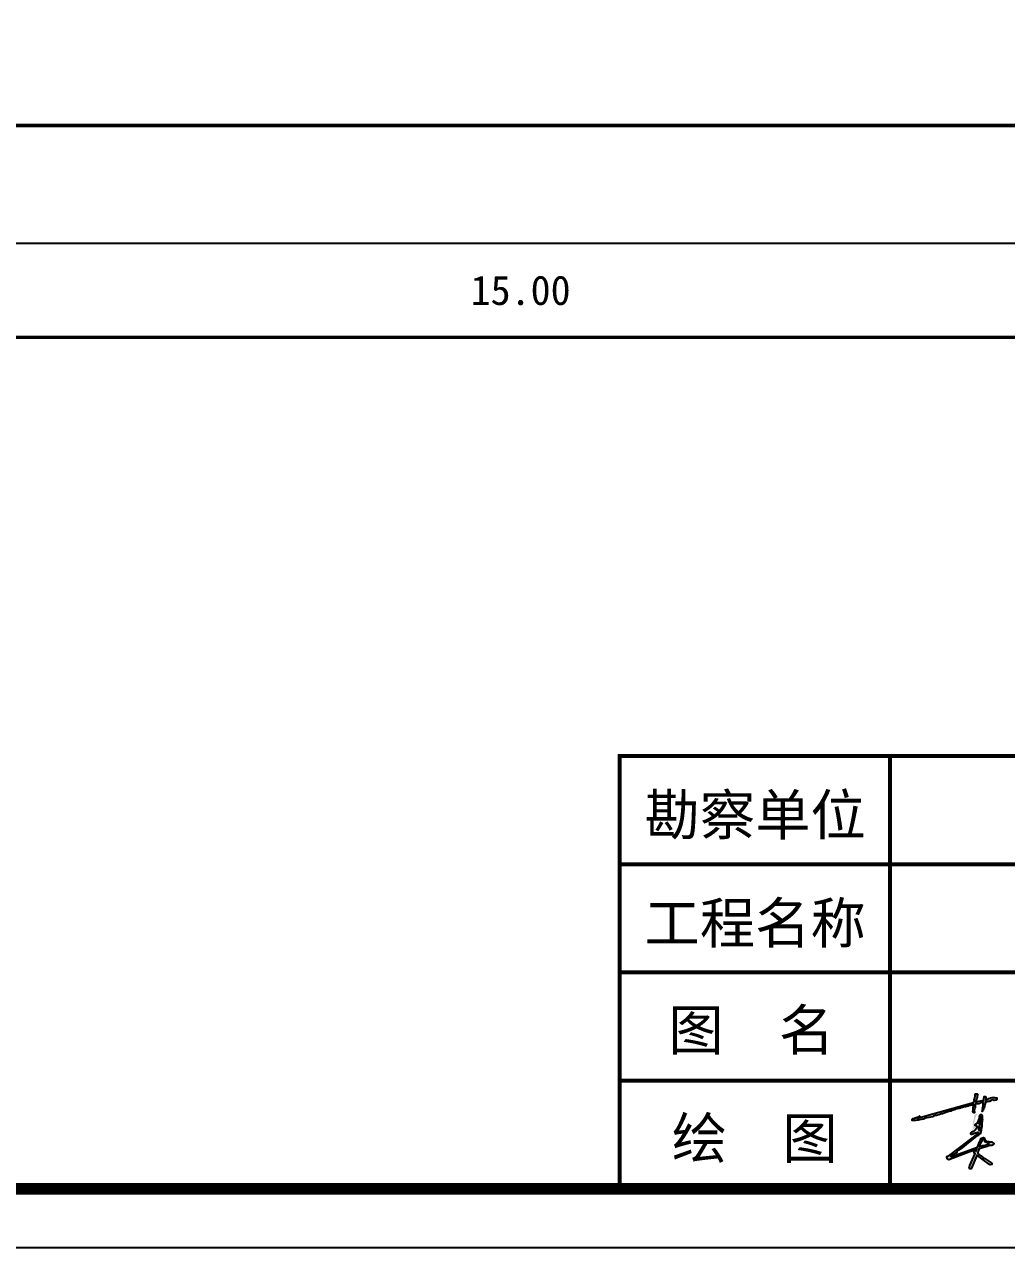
# Model space of a CAD drawing. Header units: millimetres. Extents: x -255 to 9196, y 129 to 426.
# Drawn here: x 3366.1 to 3449.5, y 129.3 to 233.3 of the extents above; entities that cross this region are included whole.
import ezdxf

# ---------------------------------------------------------------- set-up
doc = ezdxf.new("R2010")
doc.units = ezdxf.units.MM
doc.layers.add('不打印', color=7, linetype='Continuous', plot=False)
doc.layers.add('地质-图框', color=7, linetype='Continuous')
doc.layers.add('地质-标注栏', color=7, linetype='Continuous')
doc.styles.get("Standard").update_dxf_attribs({"font": 'simfang_0.ttf', "height": 2.5})
doc.styles.add('标注栏数据', font='simfang_0.ttf', dxfattribs={"width": 0.7, "height": 2.5})

msp = doc.modelspace()

# ---------------------------------------------------------------- hatches: boundary and pattern name
h = msp.add_hatch(color=256)
h.paths.add_polyline_path([(3445.12, 141.08), (3445.19, 141.09), (3445.22, 141.1), (3445.3, 141.13), (3445.37, 141.15), (3445.39, 141.15), (3445.47, 141.16), (3445.53, 141.18), (3445.59, 141.2), (3445.65, 141.22), (3445.67, 141.24), (3445.71, 141.26), (3445.76, 141.26), (3445.84, 141.27), (3445.89, 141.29), (3445.96, 141.3), (3446.02, 141.31), (3446.12, 141.32), (3446.21, 141.35), (3446.25, 141.36), (3446.39, 141.41), (3446.41, 141.42), (3446.48, 141.45), (3446.54, 141.45), (3446.6, 141.48), (3446.65, 141.5), (3446.7, 141.5), (3446.7, 141.46), (3446.7, 141.43), (3446.69, 141.42), (3446.69, 141.39), (3446.69, 141.36), (3446.69, 141.32), (3446.67, 141.29), (3446.66, 141.25), (3446.66, 141.22), (3446.66, 141.18), (3446.66, 141.15), (3446.66, 141.12), (3446.66, 141.07), (3446.66, 141.04), (3446.66, 141), (3446.65, 140.97), (3446.65, 140.93), (3446.66, 140.85), (3446.68, 140.81), (3446.72, 140.79), (3446.77, 140.79), (3446.79, 140.79), (3446.77, 140.87), (3446.74, 140.93), (3446.74, 140.97), (3446.74, 141.01), (3446.76, 141.06), (3446.77, 141.1), (3446.78, 141.13), (3446.79, 141.16), (3446.81, 141.2), (3446.83, 141.23), (3446.83, 141.26), (3446.83, 141.28), (3446.83, 141.34), (3446.83, 141.38), (3446.84, 141.42), (3446.85, 141.46), (3446.83, 141.52), (3446.87, 141.54), (3446.91, 141.56), (3446.94, 141.56), (3447.02, 141.57), (3447.11, 141.57), (3447.17, 141.57), (3447.21, 141.58), (3447.24, 141.6), (3447.27, 141.63), (3447.33, 141.65), (3447.41, 141.66), (3447.44, 141.66), (3447.5, 141.69), (3447.52, 141.7), (3447.53, 141.67), (3447.52, 141.58), (3447.52, 141.53), (3447.52, 141.47), (3447.51, 141.41), (3447.51, 141.37), (3447.51, 141.33), (3447.49, 141.28), (3447.47, 141.22), (3447.48, 141.16), (3447.44, 140.92), (3447.47, 140.98), (3447.51, 141.04), (3447.55, 141.13), (3447.59, 141.19), (3447.62, 141.31), (3447.64, 141.37), (3447.67, 141.46), (3447.67, 141.51), (3447.69, 141.58), (3447.71, 141.68), (3447.72, 141.77), (3447.78, 141.76), (3447.86, 141.74), (3447.95, 141.76), (3448.04, 141.77), (3448.19, 141.85), (3448.25, 141.86), (3448.36, 141.89), (3448.44, 141.85), (3448.59, 141.86), (3448.67, 141.92), (3448.67, 141.99), (3448.67, 142.08), (3448.59, 142.08), (3448.51, 142.09), (3448.45, 142.1), (3448.38, 142.1), (3448.27, 142.1), (3448.15, 142.07), (3448.1, 142.05), (3447.98, 142), (3447.96, 141.99), (3447.94, 141.98), (3447.91, 141.96), (3447.88, 141.96), (3447.86, 141.95), (3447.83, 141.94), (3447.82, 141.93), (3447.78, 141.93), (3447.76, 141.92), (3447.74, 141.91), (3447.74, 141.93), (3447.74, 141.96), (3447.74, 142.01), (3447.75, 142.03), (3447.76, 142.09), (3447.74, 142.12), (3447.7, 142.17), (3447.63, 142.17), (3447.6, 142.17), (3447.59, 142.14), (3447.59, 142.09), (3447.58, 142.07), (3447.58, 142), (3447.58, 141.95), (3447.56, 141.91), (3447.56, 141.88), (3446.87, 141.74), (3446.88, 141.76), (3446.89, 141.79), (3446.92, 141.84), (3446.93, 141.87), (3446.94, 141.93), (3446.96, 142.01), (3446.97, 142.04), (3447, 142.11), (3447, 142.17), (3447.01, 142.2), (3447.02, 142.26), (3447.03, 142.3), (3447.05, 142.35), (3447.03, 142.38), (3447.02, 142.42), (3447, 142.42), (3446.96, 142.42), (3446.92, 142.42), (3446.9, 142.42), (3446.86, 142.4), (3446.85, 142.36), (3446.85, 142.32), (3446.84, 142.29), (3446.83, 142.26), (3446.83, 142.22), (3446.83, 142.19), (3446.83, 142.15), (3446.81, 142.09), (3446.8, 142.04), (3446.8, 142.02), (3446.79, 141.98), (3446.76, 141.94), (3446.75, 141.9), (3446.77, 141.86), (3446.74, 141.79), (3446.72, 141.75), (3446.71, 141.73), (3446.7, 141.68), (3442.03, 140.37), (3441.99, 140.35), (3441.96, 140.34), (3441.91, 140.35), (3441.93, 140.37), (3441.95, 140.4), (3441.98, 140.42), (3442.01, 140.44), (3442.15, 140.53), (3441.98, 140.44), (3441.91, 140.43), (3441.85, 140.4), (3441.81, 140.39), (3441.76, 140.37), (3441.75, 140.37), (3441.68, 140.33), (3441.66, 140.32), (3441.61, 140.31), (3441.58, 140.32), (3441.53, 140.31), (3441.49, 140.27), (3441.48, 140.23), (3441.48, 140.19), (3441.49, 140.15), (3441.55, 140.13), (3441.62, 140.13), (3441.69, 140.13), (3441.75, 140.15), (3441.79, 140.15), (3441.99, 140.18), (3442.24, 140.24), (3442.36, 140.26), (3442.45, 140.27), (3442.53, 140.32), (3442.72, 140.36), (3442.91, 140.39), (3443.2, 140.45), (3443.29, 140.5), (3443.46, 140.56), (3443.55, 140.58), (3443.75, 140.63), (3443.98, 140.7), (3444.09, 140.72), (3444.12, 140.74), (3444.35, 140.81), (3444.44, 140.84), (3444.52, 140.89), (3444.7, 140.93), (3444.78, 140.95), (3444.86, 140.98), (3444.92, 141.01), (3444.98, 141.03), (3445.01, 141.04), (3445.04, 141.06)])
h.paths.add_polyline_path([(3446.92, 140.53), (3446.94, 140.54), (3446.95, 140.56), (3446.97, 140.61), (3446.98, 140.66), (3446.98, 140.69), (3446.95, 140.71), (3446.94, 140.72), (3446.93, 140.72), (3446.93, 140.72), (3446.91, 140.72), (3446.9, 140.7), (3446.9, 140.7), (3446.85, 140.66), (3446.84, 140.65), (3446.82, 140.62), (3446.79, 140.6), (3446.78, 140.59), (3446.78, 140.58), (3446.77, 140.56), (3446.76, 140.53), (3446.74, 140.48), (3446.75, 140.45), (3446.75, 140.41), (3446.75, 140.38), (3446.74, 140.35), (3446.74, 140.34), (3446.73, 140.31), (3446.72, 140.28), (3446.71, 140.26), (3446.71, 140.25), (3446.7, 140.21), (3446.69, 140.17), (3446.69, 140.14), (3446.67, 140.1), (3446.66, 140.08), (3446.66, 140.06), (3446.65, 140.02), (3446.64, 139.96), (3446.64, 139.94), (3446.64, 139.92), (3446.63, 139.89), (3446.62, 139.83), (3446.63, 139.76), (3446.64, 139.69), (3446.64, 139.67), (3446.64, 139.66), (3446.63, 139.59), (3446.62, 139.58), (3446.62, 139.55), (3446.62, 139.53), (3446.62, 139.5), (3446.62, 139.47), (3446.63, 139.42), (3446.64, 139.4), (3446.7, 139.4), (3446.72, 139.43), (3446.79, 139.48), (3446.84, 139.52), (3446.87, 139.55), (3446.87, 139.57), (3446.87, 139.6), (3446.87, 139.62), (3446.88, 139.65), (3446.89, 139.66), (3446.83, 139.69), (3446.84, 139.68), (3446.84, 139.66), (3446.79, 139.63), (3446.77, 139.61), (3446.77, 139.59), (3446.77, 139.57), (3446.75, 139.56), (3446.72, 139.57), (3446.71, 139.6), (3446.71, 139.62), (3446.71, 139.68), (3446.74, 139.72), (3446.75, 139.75), (3446.77, 139.84), (3446.77, 139.89), (3446.77, 139.93), (3446.77, 139.95), (3446.78, 139.98), (3446.78, 140.03), (3446.79, 140.07), (3446.8, 140.12), (3446.8, 140.13), (3446.82, 140.2), (3446.84, 140.26), (3446.84, 140.28), (3446.84, 140.32), (3446.85, 140.36), (3446.86, 140.39), (3446.89, 140.42), (3446.9, 140.44), (3446.9, 140.49)])
h.paths.add_polyline_path([(3447.43, 140.49), (3447.43, 140.52), (3447.43, 140.53), (3447.43, 140.55), (3447.42, 140.58), (3447.41, 140.6), (3447.4, 140.62), (3447.39, 140.63), (3447.38, 140.64), (3447.37, 140.65), (3447.33, 140.66), (3447.29, 140.66), (3447.27, 140.63), (3447.27, 140.6), (3447.24, 140.56), (3447.21, 140.53), (3447.21, 140.49), (3447.24, 140.44), (3447.07, 139.97), (3447.31, 140.45), (3447.31, 140.43), (3447.29, 140.32), (3447.31, 140.13), (3447.3, 140.07), (3447.3, 140.02), (3447.3, 139.98), (3447.29, 139.91), (3447.27, 139.82), (3447.24, 139.73), (3447.23, 139.66), (3447.23, 139.57), (3447.22, 139.53), (3447.22, 139.45), (3447.22, 139.4), (3447.19, 139.3), (3447.18, 139.33), (3447.13, 139.42), (3447.12, 139.46), (3447.12, 139.48), (3447.14, 139.53), (3447.14, 139.56), (3447.14, 139.58), (3447.16, 139.61), (3447.19, 139.69), (3447.2, 139.73), (3447.2, 139.75), (3447.21, 139.8), (3447.21, 139.88), (3447.2, 139.9), (3447.14, 139.94), (3446.98, 139.91), (3446.94, 139.9), (3446.89, 139.87), (3446.86, 139.83), (3446.85, 139.8), (3446.84, 139.76), (3446.83, 139.73), (3446.83, 139.71), (3446.84, 139.7), (3446.89, 139.68), (3446.9, 139.68), (3446.92, 139.68), (3446.93, 139.7), (3446.96, 139.69), (3446.98, 139.67), (3447, 139.65), (3447.02, 139.61), (3447.02, 139.58), (3447, 139.54), (3446.92, 139.46), (3446.83, 139.35), (3446.8, 139.32), (3446.77, 139.3), (3446.74, 139.27), (3446.69, 139.25), (3446.67, 139.23), (3446.62, 139.21), (3446.56, 139.17), (3446.51, 139.13), (3446.47, 139.09), (3446.47, 139.04), (3446.48, 138.98), (3446.5, 138.95), (3446.55, 138.94), (3446.78, 139.04), (3446.87, 139.06), (3446.95, 139.08), (3447.01, 139.1), (3447.05, 139.11), (3447.08, 139.13), (3447.09, 139.13), (3447.11, 139.11), (3447.11, 139.11), (3447.1, 139.08), (3447.07, 139.02), (3444.61, 137.15), (3444.46, 137.12), (3444.44, 137.09), (3444.44, 137.02), (3444.45, 136.95), (3444.46, 136.89), (3444.48, 136.85), (3444.61, 136.81), (3446.69, 137.6), (3446.71, 137.61), (3446.73, 137.61), (3446.97, 137.7), (3446.97, 137.65), (3446.96, 137.61), (3446.92, 137.55), (3446.9, 137.53), (3446.89, 137.57), (3446.79, 137.61), (3446.73, 137.61), (3446.69, 137.6), (3446.69, 137.56), (3446.73, 137.47), (3446.73, 137.45), (3446.75, 137.41), (3446.76, 137.37), (3446.77, 137.34), (3446.83, 137.34), (3446.39, 136.32), (3446.37, 136.25), (3446.33, 136.16), (3446.38, 136.05), (3446.41, 136.05), (3446.49, 136.05), (3446.97, 137.17), (3446.98, 137.2), (3448.04, 136.41), (3448.11, 136.38), (3448.24, 136.41), (3448.26, 136.45), (3448.26, 136.51), (3447.66, 136.91), (3447.65, 136.92), (3447.61, 136.95), (3447.54, 136.98), (3447.48, 137.01), (3447.47, 137.03), (3447.44, 137.07), (3447.4, 137.1), (3447.36, 137.13), (3447.33, 137.14), (3447.24, 137.19), (3447.19, 137.23), (3447.17, 137.25), (3447.13, 137.29), (3447.09, 137.33), (3447.05, 137.36), (3447.05, 137.38), (3447.07, 137.44), (3447.07, 137.45), (3447.09, 137.5), (3447.1, 137.55), (3447.11, 137.59), (3447.13, 137.63), (3447.15, 137.68), (3447.15, 137.7), (3447.14, 137.74), (3447.21, 137.76), (3447.3, 137.77), (3447.38, 137.8), (3447.55, 137.84), (3447.67, 137.88), (3447.7, 137.9), (3447.78, 137.91), (3447.86, 137.93), (3447.91, 137.95), (3448.07, 138.01), (3448.16, 138.01), (3448.26, 138.03), (3448.32, 138.06), (3448.36, 138.07), (3448.42, 138.13), (3448.43, 138.17), (3448.41, 138.21), (3448.37, 138.25), (3448.3, 138.29), (3448.25, 138.32), (3448.15, 138.34), (3448.09, 138.34), (3447.99, 138.35), (3447.95, 138.35), (3447.87, 138.36), (3447.82, 138.37), (3447.81, 138.37), (3447.73, 138.43), (3447.72, 138.44), (3447.71, 138.47), (3447.66, 138.54), (3447.63, 138.58), (3447.62, 138.62), (3447.59, 138.68), (3447.54, 138.7), (3447.45, 138.68), (3447.37, 138.65), (3447.33, 138.6), (3447.32, 138.57), (3447.31, 138.55), (3447.28, 138.46), (3447.25, 138.42), (3447.22, 138.36), (3447.19, 138.3), (3447.17, 138.28), (3447.16, 138.23), (3447.14, 138.17), (3447.03, 137.88), (3445.07, 137.16), (3445, 137.13), (3444.94, 137.11), (3444.89, 137.09), (3444.83, 137.08), (3444.78, 137.08), (3444.78, 137.09), (3444.78, 137.1), (3444.81, 137.11), (3444.83, 137.13), (3445.13, 137.32), (3445.15, 137.35), (3445.25, 137.39), (3445.29, 137.47), (3445.3, 137.5), (3445.37, 137.58), (3445.44, 137.62), (3445.49, 137.66), (3445.55, 137.7), (3445.63, 137.74), (3446.98, 138.84), (3447.04, 138.85), (3447.11, 138.9), (3447.15, 138.95), (3447.2, 138.99), (3447.23, 139), (3447.25, 139.01), (3447.29, 139.1), (3447.31, 139.19), (3447.34, 139.19), (3447.3, 139.24), (3447.33, 139.25), (3447.34, 139.26), (3447.35, 139.3), (3447.35, 139.32), (3447.35, 139.34), (3447.35, 139.39), (3447.37, 139.49), (3447.4, 139.62), (3447.41, 139.68), (3447.41, 139.75), (3447.41, 139.87), (3447.44, 140.08), (3447.43, 140.09), (3447.43, 140.12), (3447.43, 140.14), (3447.44, 140.16), (3447.44, 140.17), (3447.44, 140.18), (3447.44, 140.2), (3447.45, 140.22), (3447.45, 140.22), (3447.45, 140.24), (3447.45, 140.26), (3447.44, 140.27), (3447.44, 140.3), (3447.44, 140.32), (3447.44, 140.35), (3447.44, 140.37), (3447.44, 140.38), (3447.44, 140.4), (3447.44, 140.4), (3447.44, 140.43), (3447.43, 140.45), (3447.43, 140.45)], flags=17)
h.paths.add_polyline_path([(3447.21, 139.88), (3447.2, 139.9), (3447.14, 139.94), (3446.98, 139.91), (3446.94, 139.9), (3446.89, 139.87), (3446.86, 139.83), (3446.85, 139.8), (3446.84, 139.76), (3446.83, 139.73), (3446.83, 139.71), (3446.84, 139.7), (3446.89, 139.68), (3446.9, 139.68), (3446.92, 139.68), (3446.93, 139.7), (3446.96, 139.69), (3446.98, 139.67), (3447, 139.65), (3447.02, 139.61), (3447.02, 139.58), (3447, 139.54), (3446.92, 139.46), (3446.83, 139.35), (3446.8, 139.32), (3446.77, 139.3), (3446.74, 139.27), (3446.69, 139.25), (3446.67, 139.23), (3446.62, 139.21), (3446.56, 139.17), (3446.51, 139.13), (3446.47, 139.09), (3446.47, 139.04), (3446.48, 138.98), (3446.5, 138.95), (3446.55, 138.94), (3446.78, 139.04), (3446.87, 139.06), (3446.95, 139.08), (3447.01, 139.1), (3447.05, 139.11), (3447.08, 139.13), (3447.09, 139.13), (3447.11, 139.11), (3447.11, 139.11), (3447.1, 139.08), (3447.07, 139.02), (3444.61, 137.15), (3444.46, 137.12), (3444.44, 137.09), (3444.44, 137.02), (3444.45, 136.95), (3444.46, 136.89), (3444.48, 136.85), (3444.61, 136.81), (3446.69, 137.6), (3446.69, 137.6), (3446.71, 137.61), (3446.73, 137.61), (3446.97, 137.7), (3446.97, 137.65), (3446.96, 137.61), (3446.92, 137.55), (3446.9, 137.53), (3446.89, 137.57), (3446.79, 137.61), (3446.73, 137.61), (3446.69, 137.6), (3446.69, 137.56), (3446.73, 137.47), (3446.73, 137.45), (3446.75, 137.41), (3446.76, 137.37), (3446.77, 137.34), (3446.83, 137.34), (3446.39, 136.32), (3446.37, 136.25), (3446.33, 136.16), (3446.38, 136.05), (3446.41, 136.05), (3446.49, 136.05), (3446.97, 137.17), (3446.98, 137.2), (3448.04, 136.41), (3448.11, 136.38), (3448.24, 136.41), (3448.26, 136.45), (3448.26, 136.51), (3447.66, 136.91), (3447.65, 136.92), (3447.61, 136.95), (3447.54, 136.98), (3447.48, 137.01), (3447.47, 137.03), (3447.44, 137.07), (3447.4, 137.1), (3447.36, 137.13), (3447.33, 137.14), (3447.24, 137.19), (3447.19, 137.23), (3447.17, 137.25), (3447.13, 137.29), (3447.09, 137.33), (3447.05, 137.36), (3447.05, 137.38), (3447.07, 137.44), (3447.07, 137.45), (3447.09, 137.5), (3447.1, 137.55), (3447.11, 137.59), (3447.13, 137.63), (3447.15, 137.68), (3447.15, 137.7), (3447.14, 137.74), (3447.21, 137.76), (3447.3, 137.77), (3447.38, 137.8), (3447.55, 137.84), (3447.67, 137.88), (3447.7, 137.9), (3447.78, 137.91), (3447.86, 137.93), (3447.91, 137.95), (3448.07, 138.01), (3448.16, 138.01), (3448.26, 138.03), (3448.32, 138.06), (3448.36, 138.07), (3448.42, 138.13), (3448.43, 138.17), (3448.41, 138.21), (3448.37, 138.25), (3448.3, 138.29), (3448.25, 138.32), (3448.15, 138.34), (3448.09, 138.34), (3447.99, 138.35), (3447.95, 138.35), (3447.87, 138.36), (3447.82, 138.37), (3447.81, 138.37), (3447.73, 138.43), (3447.72, 138.44), (3447.71, 138.47), (3447.66, 138.54), (3447.63, 138.58), (3447.62, 138.62), (3447.59, 138.68), (3447.54, 138.7), (3447.45, 138.68), (3447.37, 138.65), (3447.33, 138.6), (3447.32, 138.57), (3447.31, 138.55), (3447.28, 138.46), (3447.25, 138.42), (3447.22, 138.36), (3447.19, 138.3), (3447.17, 138.28), (3447.16, 138.23), (3447.14, 138.17), (3447.03, 137.88), (3445.07, 137.16), (3445, 137.13), (3444.94, 137.11), (3444.89, 137.09), (3444.83, 137.08), (3444.78, 137.08), (3444.78, 137.09), (3444.78, 137.1), (3444.81, 137.11), (3444.83, 137.13), (3445.13, 137.32), (3445.15, 137.35), (3445.25, 137.39), (3445.29, 137.47), (3445.3, 137.5), (3445.37, 137.58), (3445.44, 137.62), (3445.49, 137.66), (3445.55, 137.7), (3445.63, 137.74), (3446.98, 138.84), (3447.04, 138.85), (3447.11, 138.9), (3447.15, 138.95), (3447.2, 138.99), (3447.23, 139), (3447.25, 139.01), (3447.29, 139.1), (3447.31, 139.19), (3447.34, 139.19), (3447.3, 139.24), (3447.33, 139.25), (3447.34, 139.26), (3447.35, 139.3), (3447.35, 139.32), (3447.35, 139.34), (3447.35, 139.39), (3447.37, 139.49), (3447.4, 139.62), (3447.41, 139.68), (3447.41, 139.75), (3447.41, 139.87), (3447.44, 140.08), (3447.43, 140.09), (3447.43, 140.12), (3447.43, 140.14), (3447.44, 140.16), (3447.44, 140.17), (3447.44, 140.18), (3447.44, 140.2), (3447.45, 140.22), (3447.45, 140.22), (3447.45, 140.24), (3447.45, 140.26), (3447.44, 140.27), (3447.44, 140.3), (3447.44, 140.32), (3447.44, 140.35), (3447.44, 140.37), (3447.44, 140.38), (3447.44, 140.4), (3447.44, 140.4), (3447.44, 140.43), (3447.43, 140.45), (3447.43, 140.45), (3447.43, 140.49), (3447.43, 140.52), (3447.43, 140.53), (3447.43, 140.55), (3447.42, 140.58), (3447.41, 140.6), (3447.4, 140.62), (3447.39, 140.63), (3447.38, 140.64), (3447.37, 140.65), (3447.33, 140.66), (3447.29, 140.66), (3447.27, 140.63), (3447.27, 140.6), (3447.24, 140.56), (3447.21, 140.53), (3447.21, 140.49), (3447.24, 140.44), (3447.07, 139.97), (3447.31, 140.45), (3447.31, 140.43), (3447.29, 140.32), (3447.31, 140.13), (3447.3, 140.07), (3447.3, 140.02), (3447.3, 139.98), (3447.29, 139.91), (3447.27, 139.82), (3447.24, 139.73), (3447.23, 139.66), (3447.23, 139.57), (3447.22, 139.53), (3447.22, 139.45), (3447.22, 139.4), (3447.19, 139.3), (3447.18, 139.33), (3447.13, 139.42), (3447.12, 139.46), (3447.12, 139.48), (3447.14, 139.53), (3447.14, 139.56), (3447.14, 139.58), (3447.16, 139.61), (3447.19, 139.69), (3447.2, 139.73), (3447.2, 139.75), (3447.21, 139.8)], flags=17)
h = msp.add_hatch(color=256)
h.paths.add_polyline_path([(3447.31, 139.19), (3447.34, 139.19), (3447.3, 139.24), (3447.33, 139.25), (3447.34, 139.26), (3447.35, 139.3), (3447.35, 139.32), (3447.35, 139.34), (3447.35, 139.39), (3447.37, 139.49), (3447.4, 139.62), (3447.41, 139.68), (3447.41, 139.75), (3447.41, 139.87), (3447.44, 140.08), (3447.43, 140.09), (3447.43, 140.12), (3447.43, 140.14), (3447.44, 140.16), (3447.44, 140.17), (3447.44, 140.18), (3447.44, 140.2), (3447.45, 140.22), (3447.45, 140.22), (3447.45, 140.24), (3447.45, 140.26), (3447.44, 140.27), (3447.44, 140.3), (3447.44, 140.32), (3447.44, 140.35), (3447.44, 140.37), (3447.44, 140.38), (3447.44, 140.4), (3447.44, 140.4), (3447.44, 140.43), (3447.43, 140.45), (3447.43, 140.45), (3447.43, 140.49), (3447.43, 140.52), (3447.43, 140.53), (3447.43, 140.55), (3447.42, 140.58), (3447.41, 140.6), (3447.4, 140.62), (3447.39, 140.63), (3447.38, 140.64), (3447.37, 140.65), (3447.33, 140.66), (3447.29, 140.66), (3447.27, 140.63), (3447.27, 140.6), (3447.24, 140.56), (3447.21, 140.53), (3447.21, 140.49), (3447.24, 140.44), (3447.07, 139.97), (3447.31, 140.45), (3447.31, 140.43), (3447.29, 140.32), (3447.31, 140.13), (3447.3, 140.07), (3447.3, 140.02), (3447.3, 139.98), (3447.29, 139.91), (3447.27, 139.82), (3447.24, 139.73), (3447.23, 139.66), (3447.23, 139.57), (3447.22, 139.53), (3447.22, 139.45), (3447.22, 139.4), (3447.19, 139.3), (3447.18, 139.33), (3447.13, 139.42), (3447.12, 139.46), (3447.12, 139.48), (3447.14, 139.53), (3447.14, 139.56), (3447.14, 139.58), (3447.16, 139.61), (3447.19, 139.69), (3447.2, 139.73), (3447.2, 139.75), (3447.21, 139.8), (3447.21, 139.88), (3447.2, 139.9), (3447.14, 139.94), (3446.98, 139.91), (3446.94, 139.9), (3446.89, 139.87), (3446.86, 139.83), (3446.85, 139.8), (3446.84, 139.76), (3446.83, 139.73), (3446.83, 139.71), (3446.84, 139.7), (3446.89, 139.68), (3446.9, 139.68), (3446.92, 139.68), (3446.93, 139.7), (3446.96, 139.69), (3446.98, 139.67), (3447, 139.65), (3447.02, 139.61), (3447.02, 139.58), (3447, 139.54), (3446.92, 139.46), (3446.83, 139.35), (3446.8, 139.32), (3446.77, 139.3), (3446.74, 139.27), (3446.69, 139.25), (3446.67, 139.23), (3446.62, 139.21), (3446.56, 139.17), (3446.51, 139.13), (3446.47, 139.09), (3446.47, 139.04), (3446.48, 138.98), (3446.5, 138.95), (3446.55, 138.94), (3446.78, 139.04), (3446.87, 139.06), (3446.95, 139.08), (3447.01, 139.1), (3447.05, 139.11), (3447.08, 139.13), (3447.09, 139.13), (3447.11, 139.11), (3447.11, 139.11), (3447.1, 139.08), (3447.07, 139.02), (3444.61, 137.15), (3444.46, 137.12), (3444.44, 137.09), (3444.44, 137.02), (3444.45, 136.95), (3444.46, 136.89), (3444.48, 136.85), (3444.61, 136.81), (3446.69, 137.6), (3446.71, 137.61), (3446.73, 137.61), (3446.97, 137.7), (3446.97, 137.65), (3446.96, 137.61), (3446.92, 137.55), (3446.9, 137.53), (3446.89, 137.57), (3446.79, 137.61), (3446.73, 137.61), (3446.69, 137.6), (3446.69, 137.56), (3446.73, 137.47), (3446.73, 137.45), (3446.75, 137.41), (3446.76, 137.37), (3446.77, 137.34), (3446.83, 137.34), (3446.39, 136.32), (3446.37, 136.25), (3446.33, 136.16), (3446.38, 136.05), (3446.41, 136.05), (3446.49, 136.05), (3446.97, 137.17), (3446.98, 137.2), (3448.04, 136.41), (3448.11, 136.38), (3448.24, 136.41), (3448.26, 136.45), (3448.26, 136.51), (3447.66, 136.91), (3447.65, 136.92), (3447.61, 136.95), (3447.54, 136.98), (3447.48, 137.01), (3447.47, 137.03), (3447.44, 137.07), (3447.4, 137.1), (3447.36, 137.13), (3447.33, 137.14), (3447.24, 137.19), (3447.19, 137.23), (3447.17, 137.25), (3447.13, 137.29), (3447.09, 137.33), (3447.05, 137.36), (3447.05, 137.38), (3447.07, 137.44), (3447.07, 137.45), (3447.09, 137.5), (3447.1, 137.55), (3447.11, 137.59), (3447.13, 137.63), (3447.15, 137.68), (3447.15, 137.7), (3447.14, 137.74), (3447.21, 137.76), (3447.3, 137.77), (3447.38, 137.8), (3447.55, 137.84), (3447.67, 137.88), (3447.7, 137.9), (3447.78, 137.91), (3447.86, 137.93), (3447.91, 137.95), (3448.07, 138.01), (3448.16, 138.01), (3448.26, 138.03), (3448.32, 138.06), (3448.36, 138.07), (3448.42, 138.13), (3448.43, 138.17), (3448.41, 138.21), (3448.37, 138.25), (3448.3, 138.29), (3448.25, 138.32), (3448.15, 138.34), (3448.09, 138.34), (3447.99, 138.35), (3447.95, 138.35), (3447.87, 138.36), (3447.82, 138.37), (3447.81, 138.37), (3447.73, 138.43), (3447.72, 138.44), (3447.71, 138.47), (3447.66, 138.54), (3447.63, 138.58), (3447.62, 138.62), (3447.59, 138.68), (3447.54, 138.7), (3447.45, 138.68), (3447.37, 138.65), (3447.33, 138.6), (3447.32, 138.57), (3447.31, 138.55), (3447.28, 138.46), (3447.25, 138.42), (3447.22, 138.36), (3447.19, 138.3), (3447.17, 138.28), (3447.16, 138.23), (3447.14, 138.17), (3447.03, 137.88), (3445.07, 137.16), (3445, 137.13), (3444.94, 137.11), (3444.89, 137.09), (3444.83, 137.08), (3444.78, 137.08), (3444.78, 137.09), (3444.78, 137.1), (3444.81, 137.11), (3444.83, 137.13), (3445.13, 137.32), (3445.15, 137.35), (3445.25, 137.39), (3445.29, 137.47), (3445.3, 137.5), (3445.37, 137.58), (3445.44, 137.62), (3445.49, 137.66), (3445.55, 137.7), (3445.63, 137.74), (3446.98, 138.84), (3447.04, 138.85), (3447.11, 138.9), (3447.15, 138.95), (3447.2, 138.99), (3447.23, 139), (3447.25, 139.01), (3447.29, 139.1)])
h.paths.add_polyline_path([(3446.95, 139.24), (3446.88, 139.23), (3446.86, 139.22), (3446.83, 139.22), (3446.86, 139.25), (3446.87, 139.26), (3446.9, 139.28), (3446.93, 139.32), (3446.95, 139.35), (3446.95, 139.38), (3446.98, 139.42), (3447, 139.43), (3447.01, 139.44), (3447.05, 139.43), (3447.06, 139.42), (3447.08, 139.4), (3447.09, 139.38), (3447.1, 139.34), (3447.11, 139.3), (3447.11, 139.29), (3447.1, 139.28), (3447.1, 139.27), (3447.1, 139.26)], flags=16)
h.paths.add_polyline_path([(3447.1, 139.67), (3447.05, 139.67), (3447.01, 139.69), (3447, 139.7), (3447, 139.73), (3447, 139.75), (3447, 139.76), (3447.01, 139.76), (3447.07, 139.77), (3447.14, 139.77), (3447.15, 139.75), (3447.15, 139.74), (3447.15, 139.73), (3447.14, 139.7), (3447.12, 139.68)], flags=16)
h.paths.add_polyline_path([(3447.53, 138.61), (3447.59, 138.63), (3447.59, 138.62), (3447.59, 138.61), (3447.6, 138.59), (3447.6, 138.57), (3447.6, 138.54), (3447.6, 138.51), (3447.61, 138.49), (3447.62, 138.47), (3447.64, 138.44), (3447.65, 138.41), (3447.65, 138.38), (3447.65, 138.36), (3447.67, 138.33), (3447.73, 138.29), (3447.78, 138.27), (3447.86, 138.24), (3447.94, 138.22), (3448, 138.2), (3447.99, 138.17), (3447.96, 138.14), (3447.92, 138.11), (3447.87, 138.1), (3447.77, 138.07), (3447.69, 138.04), (3447.65, 138.02), (3447.53, 138.02), (3447.46, 138.01), (3447.44, 138), (3447.41, 137.98), (3447.27, 137.96), (3447.25, 137.95), (3447.21, 137.95), (3447.21, 137.96), (3447.21, 137.98), (3447.21, 137.99), (3447.23, 138.02), (3447.24, 138.07), (3447.25, 138.11), (3447.27, 138.16), (3447.31, 138.21), (3447.33, 138.25), (3447.35, 138.29), (3447.38, 138.34), (3447.4, 138.37), (3447.41, 138.38), (3447.47, 138.46), (3447.47, 138.49), (3447.5, 138.55), (3447.51, 138.58), (3447.51, 138.59)], flags=16)

# ---------------------------------------------------------------- linework, layer by layer
at = {"const_width": 0.345}
for points in [[(3416.63, 171.11), (3600.49, 171.11), (3600.49, 134.34), (3416.63, 134.34), (3416.63, 171.11)], [(3416.63, 171.11), (3600.49, 171.11), (3600.49, 134.34), (3416.63, 134.34), (3416.63, 171.11)], [(3439.61, 134.34), (3439.61, 171.11)], [(3416.63, 161.92), (3600.49, 161.92)], [(3416.63, 152.73), (3600.49, 152.73)], [(3416.63, 143.53), (3600.49, 143.53)], [(3439.61, 143.53), (3600.49, 143.53)]]:
    msp.add_lwpolyline(points, dxfattribs=at)
for points in [[(3442.15, 140.53), (3442.01, 140.44), (3441.98, 140.42), (3441.95, 140.4), (3441.95, 140.4), (3441.93, 140.37), (3441.93, 140.37), (3441.91, 140.35), (3441.91, 140.35), (3441.96, 140.34), (3441.99, 140.35), (3442.03, 140.37), (3446.7, 141.68), (3446.71, 141.73), (3446.72, 141.75), (3446.72, 141.75), (3446.74, 141.79), (3446.74, 141.79), (3446.77, 141.86), (3446.75, 141.9), (3446.76, 141.94), (3446.76, 141.94), (3446.79, 141.98), (3446.8, 142.02), (3446.8, 142.04), (3446.8, 142.04), (3446.81, 142.09), (3446.81, 142.09), (3446.83, 142.15), (3446.83, 142.19), (3446.83, 142.22), (3446.83, 142.26), (3446.84, 142.29), (3446.85, 142.32), (3446.85, 142.36), (3446.85, 142.36), (3446.86, 142.4), (3446.86, 142.4), (3446.9, 142.42), (3446.9, 142.42), (3446.92, 142.42), (3446.96, 142.42), (3447, 142.42), (3447.02, 142.42), (3447.03, 142.38), (3447.03, 142.38), (3447.05, 142.35), (3447.03, 142.3), (3447.02, 142.26), (3447.02, 142.26), (3447.01, 142.2), (3447, 142.17), (3447, 142.17), (3447, 142.11), (3447, 142.11), (3446.97, 142.04), (3446.96, 142.01), (3446.94, 141.93), (3446.93, 141.87), (3446.92, 141.84), (3446.89, 141.79), (3446.89, 141.79), (3446.88, 141.76), (3446.87, 141.74), (3447.56, 141.88), (3447.56, 141.91), (3447.56, 141.91), (3447.58, 141.95), (3447.58, 141.95), (3447.58, 142), (3447.58, 142), (3447.58, 142.07), (3447.59, 142.09), (3447.59, 142.09), (3447.59, 142.14), (3447.59, 142.14), (3447.6, 142.17), (3447.6, 142.17), (3447.63, 142.17), (3447.63, 142.17), (3447.7, 142.17), (3447.7, 142.17), (3447.74, 142.12), (3447.76, 142.09), (3447.75, 142.03), (3447.74, 142.01), (3447.74, 142.01), (3447.74, 141.96), (3447.74, 141.96), (3447.74, 141.93), (3447.74, 141.91), (3447.76, 141.92), (3447.78, 141.93), (3447.82, 141.93), (3447.83, 141.94), (3447.86, 141.95), (3447.88, 141.96), (3447.91, 141.96), (3447.94, 141.98), (3447.96, 141.99), (3447.98, 142), (3448.1, 142.05), (3448.15, 142.07), (3448.27, 142.1), (3448.27, 142.1), (3448.38, 142.1), (3448.45, 142.1), (3448.51, 142.09), (3448.59, 142.08), (3448.67, 142.08), (3448.67, 141.99), (3448.67, 141.99), (3448.67, 141.92), (3448.59, 141.86), (3448.59, 141.86), (3448.44, 141.85), (3448.36, 141.89), (3448.36, 141.89), (3448.25, 141.86), (3448.19, 141.85), (3448.19, 141.85), (3448.04, 141.77), (3448.04, 141.77), (3447.95, 141.76), (3447.95, 141.76), (3447.86, 141.74), (3447.78, 141.76), (3447.72, 141.77), (3447.71, 141.68), (3447.71, 141.68), (3447.69, 141.58), (3447.69, 141.58), (3447.67, 141.51), (3447.67, 141.46), (3447.67, 141.46), (3447.64, 141.37), (3447.62, 141.31), (3447.62, 141.31), (3447.59, 141.19), (3447.55, 141.13), (3447.55, 141.13), (3447.51, 141.04), (3447.51, 141.04), (3447.47, 140.98), (3447.47, 140.98), (3447.44, 140.92), (3447.48, 141.16), (3447.47, 141.22), (3447.49, 141.28), (3447.51, 141.33), (3447.51, 141.37), (3447.51, 141.41), (3447.52, 141.47), (3447.52, 141.53), (3447.52, 141.58), (3447.53, 141.67), (3447.52, 141.7), (3447.5, 141.69), (3447.44, 141.66), (3447.41, 141.66), (3447.33, 141.65), (3447.27, 141.63), (3447.24, 141.6), (3447.21, 141.58), (3447.17, 141.57), (3447.11, 141.57), (3447.02, 141.57), (3446.94, 141.56), (3446.91, 141.56), (3446.87, 141.54), (3446.87, 141.54), (3446.83, 141.52), (3446.85, 141.46), (3446.84, 141.42), (3446.83, 141.38), (3446.83, 141.34), (3446.83, 141.28), (3446.83, 141.26), (3446.83, 141.23), (3446.81, 141.2), (3446.79, 141.16), (3446.78, 141.13), (3446.77, 141.1), (3446.76, 141.06), (3446.74, 141.01), (3446.74, 140.97), (3446.74, 140.93), (3446.77, 140.87), (3446.79, 140.79), (3446.77, 140.79), (3446.72, 140.79), (3446.68, 140.81), (3446.66, 140.85), (3446.65, 140.93), (3446.65, 140.97), (3446.66, 141), (3446.66, 141.04), (3446.66, 141.07), (3446.66, 141.12), (3446.66, 141.15), (3446.66, 141.18), (3446.66, 141.22), (3446.66, 141.25), (3446.67, 141.29), (3446.69, 141.32), (3446.69, 141.36), (3446.69, 141.39), (3446.69, 141.42), (3446.7, 141.43), (3446.7, 141.46), (3446.7, 141.5), (3446.65, 141.5), (3446.6, 141.48), (3446.54, 141.45), (3446.48, 141.45), (3446.41, 141.42), (3446.39, 141.41), (3446.25, 141.36), (3446.21, 141.35), (3446.12, 141.32), (3446.02, 141.31), (3445.96, 141.3), (3445.89, 141.29), (3445.84, 141.27), (3445.76, 141.26), (3445.71, 141.26), (3445.67, 141.24), (3445.65, 141.22), (3445.59, 141.2), (3445.53, 141.18), (3445.47, 141.16), (3445.39, 141.15), (3445.37, 141.15), (3445.3, 141.13), (3445.22, 141.1), (3445.19, 141.09), (3445.12, 141.08), (3445.04, 141.06), (3445.01, 141.04), (3444.98, 141.03), (3444.92, 141.01), (3444.86, 140.98), (3444.78, 140.95), (3444.7, 140.93), (3444.52, 140.89), (3444.44, 140.84), (3444.35, 140.81), (3444.12, 140.74), (3444.09, 140.72), (3443.98, 140.7), (3443.75, 140.63), (3443.55, 140.58), (3443.46, 140.56), (3443.29, 140.5), (3443.2, 140.45), (3442.91, 140.39), (3442.72, 140.36), (3442.53, 140.32), (3442.45, 140.27), (3442.36, 140.26), (3442.24, 140.24), (3441.99, 140.18), (3441.79, 140.15), (3441.75, 140.15), (3441.69, 140.13), (3441.62, 140.13), (3441.55, 140.13), (3441.49, 140.15), (3441.48, 140.19), (3441.48, 140.23), (3441.49, 140.27), (3441.53, 140.31), (3441.58, 140.32), (3441.61, 140.31), (3441.66, 140.32), (3441.68, 140.33), (3441.75, 140.37), (3441.76, 140.37), (3441.81, 140.39), (3441.85, 140.4), (3441.91, 140.43), (3441.98, 140.44), (3442.15, 140.53)], [(3447.33, 140.66), (3447.37, 140.65), (3447.38, 140.64), (3447.39, 140.63), (3447.4, 140.62), (3447.41, 140.6), (3447.42, 140.58), (3447.43, 140.55), (3447.43, 140.53), (3447.43, 140.52), (3447.43, 140.49), (3447.43, 140.45), (3447.43, 140.45), (3447.44, 140.43), (3447.44, 140.4), (3447.44, 140.4), (3447.44, 140.38), (3447.44, 140.37), (3447.44, 140.35), (3447.44, 140.32), (3447.44, 140.3), (3447.44, 140.27), (3447.45, 140.26), (3447.45, 140.24), (3447.45, 140.22), (3447.45, 140.22), (3447.44, 140.2), (3447.44, 140.18), (3447.44, 140.17), (3447.44, 140.16), (3447.43, 140.14), (3447.43, 140.12), (3447.43, 140.09), (3447.44, 140.08), (3447.41, 139.87), (3447.41, 139.75), (3447.41, 139.68), (3447.4, 139.62), (3447.37, 139.49), (3447.35, 139.39), (3447.35, 139.34), (3447.35, 139.32), (3447.35, 139.3), (3447.34, 139.26), (3447.33, 139.25), (3447.3, 139.24), (3447.34, 139.19), (3447.31, 139.19), (3447.29, 139.1), (3447.25, 139.01), (3447.23, 139), (3447.2, 138.99), (3447.15, 138.95), (3447.11, 138.9), (3447.04, 138.85), (3446.98, 138.84), (3445.63, 137.74), (3445.55, 137.7), (3445.49, 137.66), (3445.44, 137.62), (3445.37, 137.58), (3445.3, 137.5), (3445.29, 137.47), (3445.25, 137.39), (3445.15, 137.35), (3445.13, 137.32), (3444.83, 137.13), (3444.81, 137.11), (3444.78, 137.1), (3444.78, 137.09), (3444.78, 137.08), (3444.83, 137.08), (3444.89, 137.09), (3444.94, 137.11), (3445, 137.13), (3445.07, 137.16), (3447.03, 137.88), (3447.14, 138.17), (3447.16, 138.23), (3447.17, 138.28), (3447.19, 138.3), (3447.22, 138.36), (3447.25, 138.42), (3447.28, 138.46), (3447.31, 138.55), (3447.32, 138.57), (3447.33, 138.6), (3447.37, 138.65), (3447.45, 138.68), (3447.54, 138.7), (3447.59, 138.68), (3447.62, 138.62), (3447.63, 138.58), (3447.66, 138.54), (3447.71, 138.47), (3447.72, 138.44), (3447.73, 138.43), (3447.81, 138.37), (3447.82, 138.37), (3447.87, 138.36), (3447.95, 138.35), (3447.99, 138.35), (3448.09, 138.34), (3448.15, 138.34), (3448.25, 138.32), (3448.3, 138.29), (3448.37, 138.25), (3448.41, 138.21), (3448.43, 138.17), (3448.42, 138.13), (3448.36, 138.07), (3448.32, 138.06), (3448.26, 138.03), (3448.16, 138.01), (3448.07, 138.01), (3447.91, 137.95), (3447.86, 137.93), (3447.78, 137.91), (3447.7, 137.9), (3447.67, 137.88), (3447.55, 137.84), (3447.38, 137.8), (3447.3, 137.77), (3447.21, 137.76), (3447.14, 137.74), (3447.15, 137.7), (3447.15, 137.68), (3447.13, 137.63), (3447.11, 137.59), (3447.1, 137.55), (3447.09, 137.5), (3447.07, 137.45), (3447.07, 137.44), (3447.05, 137.38), (3447.05, 137.36), (3447.09, 137.33), (3447.13, 137.29), (3447.17, 137.25), (3447.19, 137.23), (3447.24, 137.19), (3447.33, 137.14), (3447.36, 137.13), (3447.4, 137.1), (3447.44, 137.07), (3447.47, 137.03), (3447.48, 137.01), (3447.54, 136.98), (3447.61, 136.95), (3447.65, 136.92), (3447.66, 136.91), (3448.26, 136.51), (3448.26, 136.45), (3448.24, 136.41), (3448.11, 136.38), (3448.04, 136.41), (3446.98, 137.2), (3446.97, 137.17), (3446.49, 136.05), (3446.41, 136.05), (3446.38, 136.05), (3446.33, 136.16), (3446.37, 136.25), (3446.39, 136.32), (3446.83, 137.34), (3446.77, 137.34), (3446.76, 137.37), (3446.75, 137.41), (3446.73, 137.45), (3446.73, 137.47), (3446.69, 137.56), (3446.69, 137.6), (3446.71, 137.61), (3446.79, 137.61), (3446.89, 137.57), (3446.9, 137.53), (3446.92, 137.55), (3446.96, 137.61), (3446.97, 137.65), (3446.97, 137.7), (3444.61, 136.81), (3444.48, 136.85), (3444.46, 136.89), (3444.45, 136.95), (3444.44, 137.02), (3444.44, 137.09), (3444.46, 137.12), (3444.61, 137.15), (3447.07, 139.02)], [(3447.07, 139.02), (3447.1, 139.08), (3447.11, 139.11), (3447.11, 139.11), (3447.09, 139.13), (3447.08, 139.13), (3447.05, 139.11), (3447.01, 139.1), (3446.95, 139.08), (3446.87, 139.06), (3446.78, 139.04), (3446.55, 138.94), (3446.5, 138.95), (3446.48, 138.98), (3446.47, 139.04), (3446.47, 139.09), (3446.51, 139.13), (3446.56, 139.17), (3446.62, 139.21), (3446.67, 139.23), (3446.69, 139.25), (3446.74, 139.27), (3446.77, 139.3), (3446.8, 139.32), (3446.83, 139.35), (3446.92, 139.46), (3447, 139.54), (3447.02, 139.58), (3447.02, 139.61), (3447, 139.65), (3446.98, 139.67), (3446.96, 139.69), (3446.93, 139.7), (3446.92, 139.68), (3446.9, 139.68), (3446.89, 139.68), (3446.84, 139.7), (3446.83, 139.71), (3446.83, 139.73), (3446.84, 139.76), (3446.85, 139.8), (3446.86, 139.83), (3446.89, 139.87), (3446.94, 139.9), (3446.98, 139.91), (3447.14, 139.94), (3447.2, 139.9), (3447.21, 139.88), (3447.21, 139.8), (3447.2, 139.75), (3447.2, 139.73), (3447.19, 139.69), (3447.16, 139.61), (3447.14, 139.58), (3447.14, 139.56), (3447.14, 139.53), (3447.12, 139.48), (3447.12, 139.46), (3447.13, 139.42), (3447.18, 139.33), (3447.19, 139.3), (3447.22, 139.4), (3447.22, 139.45), (3447.22, 139.53), (3447.23, 139.57), (3447.23, 139.66), (3447.24, 139.73), (3447.27, 139.82), (3447.29, 139.91), (3447.3, 139.98), (3447.3, 140.02), (3447.3, 140.07), (3447.31, 140.13), (3447.29, 140.32), (3447.31, 140.43), (3447.31, 140.45), (3447.07, 139.97), (3447.24, 140.44), (3447.21, 140.49), (3447.21, 140.53), (3447.24, 140.56), (3447.27, 140.6), (3447.27, 140.63), (3447.29, 140.66), (3447.33, 140.66)], [(3447.27, 137.96), (3447.41, 137.98), (3447.44, 138), (3447.46, 138.01), (3447.53, 138.02), (3447.65, 138.02), (3447.69, 138.04), (3447.77, 138.07), (3447.87, 138.1), (3447.92, 138.11), (3447.96, 138.14), (3447.99, 138.17), (3448, 138.2), (3447.94, 138.22), (3447.86, 138.24), (3447.78, 138.27), (3447.73, 138.29), (3447.67, 138.33), (3447.65, 138.36), (3447.65, 138.38), (3447.65, 138.41), (3447.64, 138.44), (3447.62, 138.47), (3447.61, 138.49), (3447.6, 138.51), (3447.6, 138.54), (3447.6, 138.57), (3447.6, 138.59), (3447.59, 138.61), (3447.59, 138.62), (3447.59, 138.63), (3447.53, 138.61), (3447.51, 138.59), (3447.51, 138.58), (3447.5, 138.55), (3447.47, 138.49), (3447.47, 138.46), (3447.41, 138.38), (3447.4, 138.37), (3447.38, 138.34), (3447.35, 138.29), (3447.33, 138.25), (3447.31, 138.21), (3447.27, 138.16), (3447.25, 138.11), (3447.24, 138.07), (3447.23, 138.02), (3447.21, 137.99), (3447.21, 137.98), (3447.21, 137.96), (3447.21, 137.95), (3447.25, 137.95), (3447.27, 137.96)]]:
    msp.add_lwpolyline(points)
at = {"layer": '不打印', "linetype": 'Continuous', "const_width": 0.15}
msp.add_lwpolyline([(3185.49, 129.34), (3605.49, 129.34), (3605.49, 426.34), (3185.49, 426.34), (3185.49, 129.34)], dxfattribs=at)
at = {"layer": '地质-图框', "linetype": 'Continuous', "const_width": 1}
msp.add_lwpolyline([(3190.49, 134.34), (3600.49, 134.34), (3600.49, 421.34), (3190.49, 421.34), (3190.49, 134.34), (3600.49, 134.34)], dxfattribs=at)
at = {"layer": '地质-标注栏', "color": 7, "linetype": 'Continuous', "const_width": 0.3}
for points in [[(3204, 224.69), (3586.98, 224.69)], [(3204, 206.69), (3586.98, 206.69)]]:
    msp.add_lwpolyline(points, dxfattribs=at)
at = {"layer": '地质-标注栏', "color": 7, "linetype": 'Continuous'}
msp.add_lwpolyline([(3204, 214.69), (3586.98, 214.69)], dxfattribs=at)

# ---------------------------------------------------------------- texts
for s, p in [('勘察单位', (3418.74, 164.39)), ('工程名称', (3418.74, 155.2)), ('图  名', (3420.77, 146.11)), ('绘  图', (3421.06, 136.92))]:
    msp.add_text(s, height=3.447).set_placement(p)
at = {"layer": '地质-标注栏', "color": 7, "linetype": 'Continuous', "style": '标注栏数据'}
msp.add_text('15.00', height=2.5, dxfattribs=at).set_placement((3403.96, 209.44))

doc.saveas('drawing.dxf')
